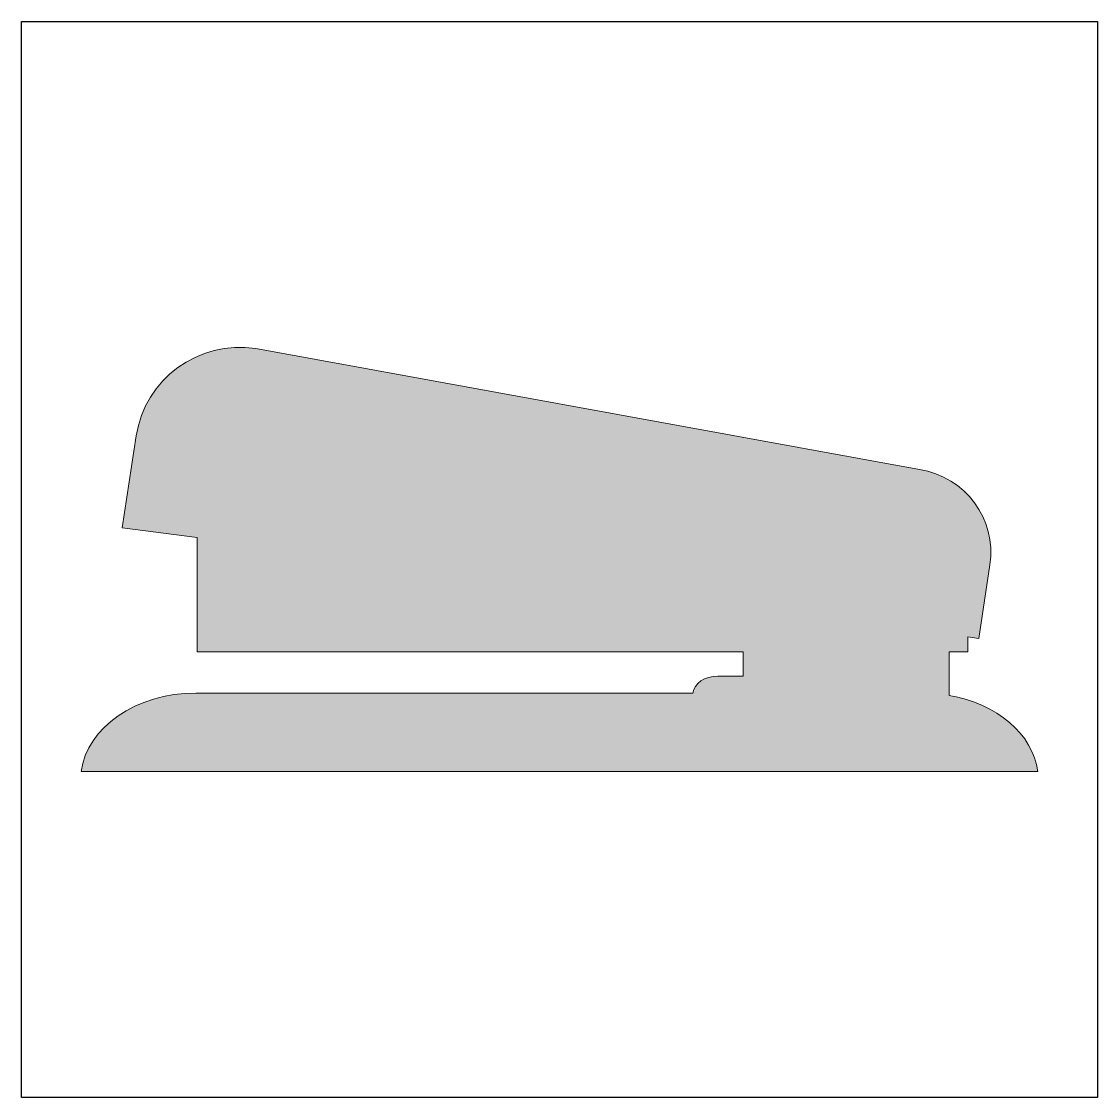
# Model space of a CAD drawing. Header units: inches. Extents: x 0 to 114, y 0 to 114.
import ezdxf

# ---------------------------------------------------------------- set-up
doc = ezdxf.new("R2010")
doc.units = ezdxf.units.IN
doc.header["$MEASUREMENT"] = 0
doc.layers.add('Image Background', color=7, linetype='Continuous')
doc.layers.add('Layer 1', color=7, linetype='Continuous')
picture_1 = doc.add_image_def('image1.png', size_in_pixel=(1350, 1350))

msp = doc.modelspace()

# ---------------------------------------------------------------- hatches: boundary and pattern name
at = {"layer": 'Layer 1', "true_color": 0x2e3191}
h = msp.add_hatch(color=177, dxfattribs=at)
h.dxf.hatch_style = 2
edge = h.paths.add_edge_path()
edge.add_spline(control_points=[(98.54, 47.34), (98.54, 47.34), (100.53, 47.34), (100.53, 47.34), (100.53, 47.34), (100.53, 48.92), (100.53, 48.92), (100.53, 48.92), (101.68, 48.77), (101.68, 48.77), (101.68, 48.77), (102.88, 56.6), (102.88, 56.6), (103.61, 61.43), (100.26, 65.95), (95.38, 66.7), (95.38, 66.7), (24.89, 79.55), (24.89, 79.55), (18.8, 80.47), (13.11, 76.33), (12.19, 70.28), (12.19, 70.28), (10.7, 60.5), (10.7, 60.5), (10.7, 60.5), (18.67, 59.47), (18.67, 59.47), (18.67, 59.47), (18.67, 47.34), (18.67, 47.34), (18.67, 47.34), (76.65, 47.34), (76.65, 47.34), (76.65, 47.34), (76.65, 44.77), (76.65, 44.77), (76.65, 44.77), (73.97, 44.77), (73.97, 44.77), (72.58, 44.77), (71.44, 43.98), (71.32, 42.96), (71.32, 42.96), (18.52, 42.96), (18.52, 42.96), (12.15, 42.96), (6.92, 39.3), (6.35, 34.62), (6.35, 34.62), (107.95, 34.62), (107.95, 34.62), (107.46, 38.6), (103.6, 41.83), (98.54, 42.71), (98.54, 42.71), (98.54, 47.34), (98.54, 47.34)], knot_values=[0, 0, 0, 0, 1, 1, 1, 2, 2, 2, 3, 3, 3, 4, 4, 4, 5, 5, 5, 6, 6, 6, 7, 7, 7, 8, 8, 8, 9, 9, 9, 10, 10, 10, 11, 11, 11, 12, 12, 12, 13, 13, 13, 14, 14, 14, 15, 15, 15, 16, 16, 16, 17, 17, 17, 18, 18, 18, 19, 19, 19, 19], degree=3, periodic=1)

# ---------------------------------------------------------------- linework, layer by layer
at = {"layer": 'Layer 1', "lineweight": 0}
msp.add_open_spline([(98.54, 47.34), (98.54, 47.34), (100.53, 47.34), (100.53, 47.34), (100.53, 47.34), (100.53, 48.92), (100.53, 48.92), (100.53, 48.92), (101.68, 48.77), (101.68, 48.77), (101.68, 48.77), (102.88, 56.6), (102.88, 56.6), (103.61, 61.43), (100.26, 65.95), (95.38, 66.7), (95.38, 66.7), (24.89, 79.55), (24.89, 79.55), (18.8, 80.47), (13.11, 76.33), (12.19, 70.28), (12.19, 70.28), (10.7, 60.5), (10.7, 60.5), (10.7, 60.5), (18.67, 59.47), (18.67, 59.47), (18.67, 59.47), (18.67, 47.34), (18.67, 47.34), (18.67, 47.34), (76.65, 47.34), (76.65, 47.34), (76.65, 47.34), (76.65, 44.77), (76.65, 44.77), (76.65, 44.77), (73.97, 44.77), (73.97, 44.77), (72.58, 44.77), (71.44, 43.98), (71.32, 42.96), (71.32, 42.96), (18.52, 42.96), (18.52, 42.96), (12.15, 42.96), (6.92, 39.3), (6.35, 34.62), (6.35, 34.62), (107.95, 34.62), (107.95, 34.62), (107.46, 38.6), (103.6, 41.83), (98.54, 42.71), (98.54, 42.71), (98.54, 47.34), (98.54, 47.34)], degree=3, knots=[0, 0, 0, 0, 1, 1, 1, 2, 2, 2, 3, 3, 3, 4, 4, 4, 5, 5, 5, 6, 6, 6, 7, 7, 7, 8, 8, 8, 9, 9, 9, 10, 10, 10, 11, 11, 11, 12, 12, 12, 13, 13, 13, 14, 14, 14, 15, 15, 15, 16, 16, 16, 17, 17, 17, 18, 18, 18, 19, 19, 19, 19], dxfattribs=at)

# ---------------------------------------------------------------- pictures from other files: only their frames are drawn
at = {"layer": 'Image Background'}
image = msp.add_image(picture_1, insert=(0, 0), size_in_units=(114.3, 114.3), dxfattribs=at)

doc.saveas('drawing.dxf')
